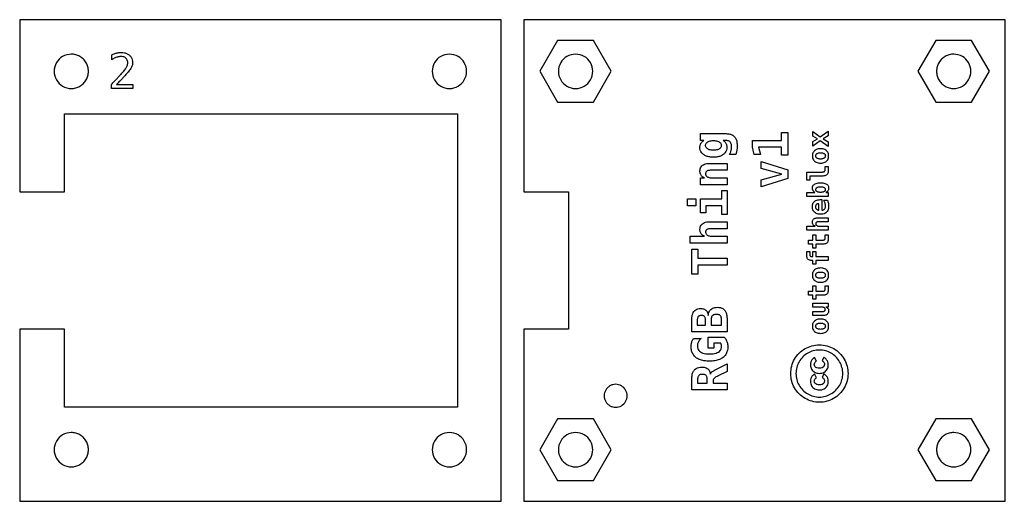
# Model space of a CAD drawing. Extents: x 2 to 176, y 2 to 88.
# Drawn here: x 90 to 176, y 46 to 88 of the extents above; entities that cross this region are included whole.
import ezdxf

# ---------------------------------------------------------------- set-up
doc = ezdxf.new("R2010")
doc.units = 0
for name, color, linetype in [('Material', 7, 'CONTINUOUS'), ('Screws', 7, 'CONTINUOUS'), ('Text', 7, 'CONTINUOUS')]:
    doc.layers.add(name, color=color, linetype=linetype)

msp = doc.modelspace()

# ---------------------------------------------------------------- linework, layer by layer
at = {"layer": 'Material', "color": 1}
for p, q in [((90.000226, 88.000237), (90.000226, 73.000016)), ((132.000075, 88.000237), (90.000226, 88.000237)), ((90.000226, 88.000237), (90.000226, 88.000237)), ((132.000075, 45.999838), (132.000075, 88.000237)), ((133.999882, 88.000237), (133.999882, 73.000016)), ((175.99973, 88.000237), (133.999882, 88.000237)), ((133.999882, 88.000237), (133.999882, 88.000237)), ((175.99973, 45.999838), (175.99973, 88.000237)), ((94.499797, 84.999972), (94.499797, 84.999972)), ((127.499951, 84.999972), (127.499951, 84.999972)), ((138.500005, 84.999972), (138.500005, 84.999972)), ((171.500159, 84.999972), (171.500159, 84.999972)), ((93.900075, 73.000016), (93.900075, 79.799807)), ((93.900075, 79.799807), (128.199995, 79.799807)), ((128.199995, 79.799807), (128.199995, 54.200267)), ((90.000226, 73.000016), (93.900075, 73.000016)), ((133.999882, 73.000016), (137.89973, 73.000016)), ((137.89973, 73.000016), (137.89973, 61.000059)), ((93.900075, 61.000059), (90.000226, 61.000059)), ((90.000226, 61.000059), (90.000226, 45.999838)), ((93.900075, 54.200267), (93.900075, 61.000059)), ((137.89973, 61.000059), (133.999882, 61.000059)), ((133.999882, 61.000059), (133.999882, 45.999838)), ((142.000221, 56.200077), (142.000221, 56.200077)), ((128.199995, 54.200267), (93.900075, 54.200267)), ((94.499797, 51.999817), (94.499797, 51.999817)), ((127.499951, 51.999817), (127.499951, 51.999817)), ((138.500005, 51.999817), (138.500005, 51.999817)), ((171.500159, 51.999817), (171.500159, 51.999817)), ((90.000226, 45.999838), (132.000075, 45.999838)), ((133.999882, 45.999838), (175.99973, 45.999838))]:
    msp.add_line(p, q, dxfattribs=at)
for points, knots in [([(94.499797, 84.999972), (94.631077, 84.990006), (94.89255, 84.970157), (95.2585, 84.812834), (95.572923, 84.573419), (95.814028, 84.258661), (95.965638, 83.892882), (96.017558, 83.500109), (95.965637, 83.107375), (95.814031, 82.741479), (95.57291, 82.427153), (95.258546, 82.186129), (94.892378, 82.03478), (94.369846, 81.965115), (93.713798, 82.141155), (93.141153, 82.714493), (92.928312, 83.501475), (93.140982, 84.280381), (93.714464, 84.877469), (94.235406, 84.95873), (94.499797, 84.999972)], [0, 0, 0, 0, 0.392706, 0.782162, 1.174868, 1.567574, 1.95703, 2.349736, 2.742443, 3.131898, 3.524605, 3.917311, 4.306767, 4.699473, 5.483668, 6.244608, 7.028803, 7.812997, 8.573938, 9.358133, 9.358133, 9.358133, 9.358133]), ([(127.499951, 84.999972), (127.764341, 84.95873), (128.285281, 84.87747), (128.858778, 84.280376), (129.071387, 83.501493), (128.858778, 82.714428), (128.285281, 82.141393), (127.499951, 81.928629), (126.714622, 82.141394), (126.141126, 82.714429), (125.928518, 83.501493), (126.141126, 84.280375), (126.714622, 84.877469), (127.235561, 84.95873), (127.499951, 84.999972)], [0, 0, 0, 0, 0.784195, 1.545135, 2.32933, 3.113525, 3.874465, 4.65866, 5.442853, 6.203793, 6.987987, 7.77218, 8.53312, 9.317314, 9.317314, 9.317314, 9.317314]), ([(138.500005, 84.999972), (138.764395, 84.95873), (139.285334, 84.877469), (139.85883, 84.280375), (140.071438, 83.501493), (139.85883, 82.714429), (139.285334, 82.141394), (138.500005, 81.928629), (137.714675, 82.141393), (137.141178, 82.714428), (136.92857, 83.501493), (137.141178, 84.280376), (137.714675, 84.87747), (138.235615, 84.95873), (138.500005, 84.999972)], [0, 0, 0, 0, 0.784194, 1.545133, 2.329327, 3.113521, 3.87446, 4.658654, 5.442849, 6.203789, 6.987984, 7.772179, 8.533119, 9.317314, 9.317314, 9.317314, 9.317314]), ([(171.500159, 84.999972), (171.76455, 84.95873), (172.285492, 84.877469), (172.858974, 84.280381), (173.071645, 83.501475), (172.858804, 82.714493), (172.286158, 82.141155), (171.63011, 81.965115), (171.107578, 82.03478), (170.74141, 82.186129), (170.427046, 82.427153), (170.185925, 82.741479), (170.034319, 83.107375), (169.982398, 83.500109), (170.034318, 83.892882), (170.185928, 84.258661), (170.427033, 84.573419), (170.741456, 84.812834), (171.107406, 84.970157), (171.368879, 84.990006), (171.500159, 84.999972)], [0, 0, 0, 0, 0.784195, 1.545135, 2.32933, 3.113525, 3.874465, 4.65866, 5.051366, 5.440822, 5.833528, 6.226234, 6.61569, 7.008396, 7.401102, 7.790558, 8.183264, 8.575971, 8.965426, 9.358133, 9.358133, 9.358133, 9.358133]), ([(142.000221, 56.200077), (142.176482, 56.172582), (142.523776, 56.118407), (142.906097, 55.720349), (143.047877, 55.201078), (142.905983, 54.676427), (142.524219, 54.294189), (142.086847, 54.176864), (141.738466, 54.223237), (141.49431, 54.324117), (141.284692, 54.484796), (141.123909, 54.694359), (141.022816, 54.938315), (140.988193, 55.200168), (141.022815, 55.462047), (141.123912, 55.705924), (141.284684, 55.915776), (141.494341, 56.075382), (141.738351, 56.180243), (141.91269, 56.193447), (142.000221, 56.200077)], [0, 0, 0, 0, 0.522796, 1.030089, 1.552886, 2.075682, 2.582975, 3.105771, 3.367606, 3.627273, 3.889108, 4.150943, 4.41061, 4.672445, 4.93428, 5.193947, 5.455782, 5.717617, 5.977284, 6.239119, 6.239119, 6.239119, 6.239119]), ([(94.499797, 51.999817), (94.631077, 51.989851), (94.89255, 51.970002), (95.2585, 51.812678), (95.572924, 51.573263), (95.814029, 51.258505), (95.965638, 50.892725), (96.017558, 50.499952), (95.965637, 50.107219), (95.814031, 49.741322), (95.57291, 49.426997), (95.258546, 49.185973), (94.892378, 49.034624), (94.369846, 48.964959), (93.713798, 49.140998), (93.141153, 49.714336), (92.928312, 50.501318), (93.140981, 51.280225), (93.714463, 51.877314), (94.235406, 51.958575), (94.499797, 51.999817)], [0, 0, 0, 0, 0.392707, 0.782163, 1.174869, 1.567576, 1.957032, 2.349738, 2.742444, 3.1319, 3.524606, 3.917312, 4.306768, 4.699474, 5.483668, 6.244609, 7.028803, 7.812998, 8.573939, 9.358135, 9.358135, 9.358135, 9.358135]), ([(127.499951, 51.999817), (127.764341, 51.958575), (128.285281, 51.877315), (128.858779, 51.28022), (129.071386, 50.501336), (128.858778, 49.714271), (128.285281, 49.141237), (127.499951, 48.928473), (126.714623, 49.141238), (126.141126, 49.714272), (125.928519, 50.501336), (126.141125, 51.280219), (126.714622, 51.877314), (127.235561, 51.958575), (127.499951, 51.999817)], [0, 0, 0, 0, 0.784195, 1.545136, 2.329332, 3.113526, 3.874466, 4.658661, 5.442854, 6.203794, 6.987987, 7.772181, 8.533122, 9.317316, 9.317316, 9.317316, 9.317316]), ([(138.500005, 51.999817), (138.764395, 51.958575), (139.285334, 51.877314), (139.858831, 51.280219), (140.071438, 50.501336), (139.85883, 49.714272), (139.285333, 49.141238), (138.500005, 48.928473), (137.714676, 49.141237), (137.141178, 49.714271), (136.92857, 50.501336), (137.141177, 51.28022), (137.714675, 51.877315), (138.235615, 51.958575), (138.500005, 51.999817)], [0, 0, 0, 0, 0.784194, 1.545135, 2.329329, 3.113522, 3.874462, 4.658655, 5.44285, 6.20379, 6.987984, 7.77218, 8.533121, 9.317316, 9.317316, 9.317316, 9.317316]), ([(171.500159, 51.999817), (171.764551, 51.958575), (172.285493, 51.877314), (172.858975, 51.280225), (173.071645, 50.501318), (172.858803, 49.714336), (172.286158, 49.140998), (171.63011, 48.964959), (171.107578, 49.034624), (170.74141, 49.185973), (170.427046, 49.426997), (170.185925, 49.741322), (170.034319, 50.107219), (169.982399, 50.499952), (170.034318, 50.892725), (170.185928, 51.258505), (170.427033, 51.573263), (170.741456, 51.812678), (171.107406, 51.970002), (171.368879, 51.989851), (171.500159, 51.999817)], [0, 0, 0, 0, 0.784195, 1.545136, 2.329332, 3.113526, 3.874466, 4.658661, 5.051367, 5.440822, 5.833529, 6.226235, 6.61569, 7.008396, 7.401103, 7.790559, 8.183266, 8.575972, 8.965428, 9.358135, 9.358135, 9.358135, 9.358135])]:
    msp.add_open_spline(points, degree=3, knots=knots, dxfattribs=at)
at = {"layer": 'Screws', "color": 5}
for p, q in [((136.93841, 86.195006), (135.38233, 83.500115)), ((136.93841, 86.199968), (136.93841, 86.195006)), ((136.93841, 86.199967), (136.93841, 86.199968)), ((136.941233, 86.199967), (136.93841, 86.199967)), ((140.05615, 86.199967), (136.941233, 86.199967)), ((140.058973, 86.199967), (140.05615, 86.198302)), ((140.05615, 86.198302), (140.05615, 86.199967)), ((141.61781, 83.500114), (140.058973, 86.199967)), ((169.938017, 86.194456), (168.382487, 83.500116)), ((169.938017, 86.199968), (169.938017, 86.194456)), ((169.941319, 86.199968), (169.938017, 86.199968)), ((169.938017, 86.199968), (169.938017, 86.199968)), ((173.056237, 86.199968), (169.941319, 86.199968)), ((173.059059, 86.199968), (173.056237, 86.198303)), ((173.056237, 86.198303), (173.056237, 86.199968)), ((174.617896, 83.500116), (173.059059, 86.199968)), ((135.38233, 83.500115), (136.93841, 80.804672)), ((140.058973, 80.799711), (141.61781, 83.500114)), ((168.382487, 83.500116), (169.938017, 80.805224)), ((173.059059, 80.799712), (174.617896, 83.500116)), ((136.93841, 80.804672), (136.93841, 80.799711)), ((136.93841, 80.799711), (136.941233, 80.799711)), ((136.941233, 80.799711), (140.05615, 80.799711)), ((140.05615, 80.799711), (140.05615, 80.801376)), ((140.05615, 80.801376), (140.058973, 80.799711)), ((169.938017, 80.805224), (169.938017, 80.799712)), ((169.938017, 80.799712), (169.941319, 80.799712)), ((169.941319, 80.799712), (173.056237, 80.799712)), ((173.056237, 80.799712), (173.056237, 80.801378)), ((173.056237, 80.801378), (173.059059, 80.799712)), ((136.938345, 53.195395), (135.382265, 50.499953)), ((136.940603, 53.199798), (136.938345, 53.199798)), ((136.938345, 53.199798), (136.938345, 53.195395)), ((136.941168, 53.200362), (136.940603, 53.199798)), ((136.941142, 53.200348), (136.941168, 53.200362)), ((136.942271, 53.199784), (136.941142, 53.200348)), ((140.056085, 53.199784), (136.942271, 53.199784)), ((140.058908, 53.200348), (140.056085, 53.198655)), ((140.056085, 53.198655), (140.056085, 53.199784)), ((141.617745, 50.499944), (140.058908, 53.200348)), ((169.937938, 53.194831), (168.382408, 50.499939)), ((169.94076, 53.199798), (169.937938, 53.199798)), ((169.937938, 53.199798), (169.937938, 53.194831)), ((169.941325, 53.200362), (169.94076, 53.199798)), ((169.941212, 53.200351), (169.941325, 53.200362)), ((169.942341, 53.199787), (169.941212, 53.200351)), ((173.056158, 53.199787), (169.942341, 53.199787)), ((173.05898, 53.200351), (173.056158, 53.198658)), ((173.056158, 53.198658), (173.056158, 53.199787)), ((174.617817, 50.499947), (173.05898, 53.200351)), ((135.382265, 50.499953), (136.938345, 47.805061)), ((140.058908, 47.800094), (141.617745, 50.499944)), ((168.382408, 50.499939), (169.937938, 47.8056)), ((173.05898, 47.800097), (174.617817, 50.499947)), ((136.938345, 47.805061), (136.938345, 47.800094)), ((136.938345, 47.800094), (136.941168, 47.800094)), ((136.941168, 47.800094), (140.056085, 47.800094)), ((140.056085, 47.800094), (140.056085, 47.801787)), ((140.056085, 47.801787), (140.058908, 47.800094)), ((169.937938, 47.8056), (169.937938, 47.800097)), ((169.937938, 47.800097), (169.94124, 47.800097)), ((169.94124, 47.800097), (173.056158, 47.800097)), ((173.056158, 47.800097), (173.056158, 47.80179)), ((173.056158, 47.80179), (173.05898, 47.800097))]:
    msp.add_line(p, q, dxfattribs=at)
at = {"layer": 'Text', "color": 7}
for p, q in [((98.024806, 84.515616), (98.024806, 84.937296)), ((98.000001, 82.000011), (98.000001, 82.351409)), ((99.874967, 82.000011), (98.000001, 82.000011)), ((98.456855, 82.351409), (99.874967, 82.351409)), ((98.456855, 82.351409), (98.456855, 82.351409)), ((99.874967, 82.351409), (99.874967, 82.000011)), ((159.847314, 77.790755), (160.551489, 78.285126)), ((160.551489, 78.285126), (160.551489, 77.872749)), ((149.411207, 77.463471), (149.411207, 78.069119)), ((149.411207, 78.069119), (151.552679, 78.069119)), ((149.706796, 77.463471), (149.411207, 77.463471)), ((150.531553, 77.463471), (150.531553, 77.463471)), ((151.620892, 77.463471), (151.370778, 77.463471)), ((151.552679, 78.069119), (151.552679, 78.069119)), ((153.931863, 76.878494), (153.931863, 77.467605)), ((153.931863, 77.467605), (156.480544, 77.467605)), ((156.480544, 77.467605), (156.480544, 78.149734)), ((156.480544, 78.149734), (157.01798, 78.149734)), ((157.01798, 78.149734), (157.01798, 76.192231)), ((159.201014, 78.245336), (159.847314, 77.790755)), ((159.201014, 77.832958), (159.201014, 78.245336)), ((159.201014, 78.245336), (159.201014, 78.245336)), ((159.603745, 77.607476), (159.201014, 77.832958)), ((159.201014, 77.3832), (159.603745, 77.607476)), ((159.847314, 77.430226), (159.201014, 76.970823)), ((160.551489, 76.931032), (159.847314, 77.430226)), ((160.551489, 77.872749), (160.096911, 77.607476)), ((160.096911, 77.607476), (160.551489, 77.34341)), ((154.084824, 76.239773), (153.931863, 76.878494)), ((156.480544, 76.87436), (154.477565, 76.87436)), ((154.477565, 76.87436), (154.634661, 76.239773)), ((156.480544, 76.192231), (156.480544, 76.87436)), ((159.201014, 76.970823), (159.201014, 77.3832)), ((160.551489, 77.34341), (160.551489, 76.931032)), ((152.489055, 76.248042), (151.933018, 76.248042)), ((154.634661, 76.239773), (154.084824, 76.239773)), ((157.01798, 76.192231), (156.480544, 76.192231)), ((156.480544, 76.192231), (156.480544, 76.192231)), ((159.455434, 76.121951), (159.455434, 76.121951)), ((150.223561, 75.470828), (151.726313, 75.470828)), ((150.223561, 75.470828), (150.223561, 75.470828)), ((151.726313, 74.869314), (150.316579, 74.869314)), ((151.726313, 75.470828), (151.726313, 74.869314)), ((154.702874, 75.640327), (157.01798, 74.904454)), ((154.702874, 75.026411), (154.702874, 75.640327)), ((154.702874, 75.640327), (154.702874, 75.640327)), ((156.509483, 74.530317), (154.702874, 75.026411)), ((157.01798, 74.904454), (157.01798, 74.158246)), ((159.877458, 75.497355), (159.877458, 75.497355)), ((160.280189, 74.930637), (160.280189, 75.21279)), ((160.280189, 75.21279), (160.551489, 75.21279)), ((160.551489, 75.21279), (160.551489, 74.831763)), ((149.411207, 73.612544), (149.411207, 74.214057)), ((149.411207, 74.214057), (149.758473, 74.214057)), ((150.401328, 74.214057), (151.726313, 74.214057)), ((151.726313, 74.214057), (151.726313, 73.612544)), ((154.702874, 74.03629), (156.509483, 74.530317)), ((157.01798, 74.158246), (154.702874, 73.422374)), ((154.702874, 73.422374), (154.702874, 74.03629)), ((158.67529, 74.002184), (158.67529, 74.713596)), ((158.67529, 74.713596), (159.988388, 74.713596)), ((158.946593, 74.002184), (158.67529, 74.002184)), ((159.988388, 74.360302), (158.946593, 74.360302)), ((158.946593, 74.360302), (158.946593, 74.002184)), ((159.988388, 74.360302), (159.988388, 74.360302)), ((151.726313, 73.612544), (149.411207, 73.612544)), ((151.261225, 72.366108), (151.261225, 73.118517)), ((151.261225, 73.118517), (151.726313, 73.118517)), ((151.726313, 73.118517), (151.726313, 71.005984)), ((159.879868, 73.433054), (159.879868, 73.433054)), ((148.284661, 71.76046), (148.284661, 72.366108)), ((148.284661, 72.366108), (148.991594, 72.366108)), ((148.991594, 72.366108), (148.991594, 71.76046)), ((149.411207, 71.167215), (149.411207, 72.366108)), ((149.411207, 72.366108), (151.261225, 72.366108)), ((158.67529, 72.589006), (158.67529, 72.941094)), ((158.67529, 72.941094), (159.392733, 72.941094)), ((160.551489, 72.589006), (158.67529, 72.589006)), ((159.392733, 72.941094), (159.392733, 72.941094)), ((159.847308, 72.308058), (159.990796, 72.308058)), ((159.990796, 72.308058), (159.990796, 71.392868)), ((160.160812, 72.251386), (160.485167, 72.251386)), ((160.351329, 72.941094), (160.551489, 72.941094)), ((160.485167, 72.251386), (160.485173, 72.251386)), ((160.551489, 72.941094), (160.551489, 72.589006)), ((148.991594, 71.76046), (148.284661, 71.76046)), ((148.284661, 71.76046), (148.284661, 71.76046)), ((151.261225, 71.76046), (149.876295, 71.76046)), ((149.876295, 71.76046), (149.876295, 71.167215)), ((151.261225, 71.005984), (151.261225, 71.76046)), ((159.725605, 71.952352), (159.725529, 71.952352)), ((159.726734, 71.396486), (159.725605, 71.952352)), ((149.876295, 71.167215), (149.411207, 71.167215)), ((149.411207, 71.167215), (149.411207, 71.167215)), ((151.726313, 71.005984), (151.261225, 71.005984)), ((159.674884, 70.728482), (160.551489, 70.728482)), ((159.674884, 70.728482), (159.674884, 70.728482)), ((160.551489, 70.728482), (160.551489, 70.377599)), ((150.223561, 70.377599), (151.726313, 70.377599)), ((150.223561, 70.377599), (150.223561, 70.377599)), ((151.726313, 69.776085), (150.316579, 69.776085)), ((151.726313, 70.377599), (151.726313, 69.776085)), ((158.67529, 69.644482), (158.67529, 69.995365)), ((158.67529, 69.995365), (159.403584, 69.995365)), ((160.551489, 70.377599), (159.729145, 70.377599)), ((159.778584, 69.995365), (160.551489, 69.995365)), ((160.551489, 69.995365), (160.551489, 69.644482)), ((148.50997, 68.519314), (148.50997, 69.120828)), ((148.50997, 69.120828), (149.758473, 69.120828)), ((150.401328, 69.120828), (151.726313, 69.120828)), ((151.726313, 69.120828), (151.726313, 68.519314)), ((160.551489, 69.644482), (158.67529, 69.644482)), ((159.201014, 68.783553), (159.201014, 69.245368)), ((159.201014, 69.245368), (159.472314, 69.245368)), ((159.472314, 69.245368), (159.472314, 68.783553)), ((160.280189, 68.974067), (160.280189, 69.245368)), ((160.280189, 69.245368), (160.551489, 69.245368)), ((160.551489, 69.245368), (160.551489, 68.948745)), ((151.726313, 68.519314), (148.50997, 68.519314)), ((148.640196, 65.803201), (148.640196, 67.979812)), ((148.640196, 67.979812), (149.173494, 67.979812)), ((149.173494, 67.979812), (149.173494, 67.196398)), ((158.817572, 68.783553), (159.201014, 68.783553)), ((158.817572, 68.430259), (158.817572, 68.783553)), ((158.817572, 68.783553), (158.817572, 68.783553)), ((159.201014, 68.430259), (158.817572, 68.430259)), ((159.201014, 68.085405), (159.201014, 68.430259)), ((159.472314, 68.085405), (159.201014, 68.085405)), ((159.472314, 68.783553), (160.111378, 68.783553)), ((160.094498, 68.430259), (159.472314, 68.430259)), ((159.472314, 68.430259), (159.472314, 68.085405)), ((149.173494, 67.196398), (151.726313, 67.196398)), ((151.726313, 67.196398), (151.726313, 66.586616)), ((151.726313, 67.196398), (151.726313, 67.196398)), ((158.67529, 67.481307), (158.67529, 67.771901)), ((158.67529, 67.771901), (158.946593, 67.771901)), ((158.946593, 67.771901), (158.946593, 67.495777)), ((159.082847, 67.357111), (159.201014, 67.357111)), ((159.082847, 67.357111), (159.082847, 67.357111)), ((159.201014, 67.357111), (159.201014, 67.771901)), ((159.201014, 67.771901), (159.472314, 67.771901)), ((159.472314, 67.771901), (159.472314, 67.357111)), ((159.472314, 67.357111), (160.551489, 67.357111)), ((160.551489, 67.357111), (160.551489, 67.003817)), ((151.726313, 66.586616), (149.173494, 66.586616)), ((149.173494, 66.586616), (149.173494, 65.803201)), ((159.201014, 67.003817), (159.10696, 67.003817)), ((159.201014, 66.675844), (159.201014, 67.003817)), ((159.472314, 66.675844), (159.201014, 66.675844)), ((160.551489, 67.003817), (159.472314, 67.003817)), ((159.472314, 67.003817), (159.472314, 66.675844)), ((149.173494, 65.803201), (148.640196, 65.803201)), ((159.455434, 65.723275), (159.455434, 65.723275)), ((159.201014, 64.326978), (159.201014, 64.788793)), ((159.201014, 64.788793), (159.472314, 64.788793)), ((159.472314, 64.788793), (159.472314, 64.326978)), ((159.877458, 65.098679), (159.877458, 65.098679)), ((160.280189, 64.517491), (160.280189, 64.788793)), ((160.280189, 64.788793), (160.551489, 64.788793)), ((160.551489, 64.788793), (160.551489, 64.49217)), ((158.817572, 64.326978), (159.201014, 64.326978)), ((158.817572, 63.973683), (158.817572, 64.326978)), ((158.817572, 64.326978), (158.817572, 64.326978)), ((159.201014, 63.973683), (158.817572, 63.973683)), ((159.201014, 63.628829), (159.201014, 63.973683)), ((159.472314, 64.326978), (160.111378, 64.326978)), ((160.094498, 63.973683), (159.472314, 63.973683)), ((159.472314, 63.973683), (159.472314, 63.628829)), ((159.472314, 63.628829), (159.201014, 63.628829)), ((159.201014, 62.935503), (159.201014, 63.288798)), ((159.201014, 63.288798), (160.551489, 63.288798)), ((159.976332, 62.935503), (159.201014, 62.935503)), ((160.551489, 62.935503), (160.351329, 62.935503)), ((160.551489, 63.288798), (160.551489, 62.935503)), ((159.201014, 62.202387), (159.201014, 62.555682)), ((159.201014, 62.555682), (160.025769, 62.555682)), ((160.080029, 62.202387), (159.201014, 62.202387)), ((160.080029, 62.202387), (160.080029, 62.202387)), ((148.636061, 60.782318), (148.636061, 61.776573)), ((149.121819, 61.776573), (149.121819, 61.371429)), ((149.121819, 61.371429), (149.839087, 61.371429)), ((149.121819, 61.371429), (149.121819, 61.371429)), ((149.839087, 61.371429), (149.839087, 61.776573)), ((150.324845, 61.776573), (150.324845, 61.371429)), ((150.324845, 61.371429), (151.238486, 61.371429)), ((150.324845, 61.371429), (150.324845, 61.371429)), ((151.238486, 61.371429), (151.238486, 61.776573)), ((151.726313, 61.776573), (151.726313, 60.782318)), ((159.455434, 61.266699), (159.455434, 61.266699)), ((151.726313, 60.782318), (148.636061, 60.782318)), ((148.636061, 60.782318), (148.636061, 60.782318)), ((148.789023, 60.203543), (149.464951, 60.203543)), ((150.066465, 59.36225), (150.066465, 60.313096)), ((150.066465, 60.313096), (151.480331, 60.313096)), ((159.877458, 60.642105), (159.877458, 60.642105)), ((150.579094, 59.36225), (150.066465, 59.36225)), ((151.168207, 59.779797), (150.579094, 59.779797)), ((150.579094, 59.779797), (150.579094, 59.36225)), ((151.168204, 59.779797), (151.168207, 59.779797)), ((159.538819, 58.219283), (159.364313, 58.552026)), ((159.364313, 58.552026), (159.364313, 58.552026)), ((160.164658, 58.560321), (160.006797, 58.249775)), ((150.616302, 57.421283), (151.726313, 57.979389)), ((151.726313, 57.979389), (151.726313, 57.309661)), ((150.269036, 57.098822), (150.269036, 57.098822)), ((151.726313, 57.309661), (150.94703, 56.937594)), ((157.279789, 57.133284), (157.279789, 57.133284)), ((157.731832, 57.140085), (157.731832, 57.140085)), ((159.53882, 56.775104), (159.364313, 57.107847)), ((159.364313, 57.107847), (159.364313, 57.107847)), ((160.164659, 57.116142), (160.006798, 56.805596)), ((148.640196, 55.705626), (148.640196, 56.586193)), ((149.152824, 56.602729), (149.152824, 56.315409)), ((149.152824, 56.315409), (149.994118, 56.315409)), ((149.152824, 56.315409), (149.152824, 56.315409)), ((149.994118, 56.315409), (149.994118, 56.602729)), ((150.506749, 56.509711), (150.506749, 56.315409)), ((150.506749, 56.315409), (151.726313, 56.315409)), ((151.726313, 56.315409), (151.726313, 55.705626)), ((151.726313, 55.705626), (148.640196, 55.705626))]:
    msp.add_line(p, q, dxfattribs=at)
for points, knots in [([(98.024806, 84.937296), (98.071551, 84.9586), (98.163273, 85.000404), (98.302916, 85.051201), (98.440963, 85.091845), (98.57813, 85.120586), (98.714328, 85.138054), (98.899183, 85.145852), (99.124406, 85.126945), (99.375597, 85.04666), (99.581626, 84.909968), (99.740843, 84.731614), (99.836246, 84.511027), (99.860069, 84.307187), (99.847337, 84.135785), (99.815527, 84.002048), (99.762053, 83.867465), (99.686573, 83.728292), (99.58602, 83.582203), (99.478469, 83.450184), (99.367618, 83.325184), (99.255264, 83.201177), (99.114831, 83.049719), (98.938401, 82.859685), (98.714895, 82.622887), (98.548487, 82.447813), (98.456855, 82.351409)], [0, 0, 0, 0, 0.154061, 0.302299, 0.44535, 0.585449, 0.722285, 0.856777, 1.140114, 1.395713, 1.639189, 1.873448, 2.102989, 2.348608, 2.481303, 2.61718, 2.75921, 2.91458, 3.091167, 3.290461, 3.425048, 3.592372, 3.792456, 4.044679, 4.370293, 4.769306, 4.769306, 4.769306, 4.769306]), ([(98.000001, 82.351409), (98.08237, 82.438319), (98.240187, 82.604835), (98.465531, 82.844602), (98.666225, 83.05994), (98.83637, 83.244078), (98.969309, 83.390878), (99.089082, 83.524697), (99.19208, 83.658098), (99.286643, 83.793221), (99.354402, 83.911543), (99.396359, 84.021844), (99.421075, 84.129721), (99.430024, 84.256012), (99.417, 84.394432), (99.365757, 84.535592), (99.27798, 84.648712), (99.161245, 84.732827), (99.017033, 84.781707), (98.870114, 84.794043), (98.728199, 84.785124), (98.595881, 84.761935), (98.459375, 84.723436), (98.318301, 84.669353), (98.171753, 84.600314), (98.074949, 84.544517), (98.024806, 84.515616)], [0, 0, 0, 0, 0.359224, 0.688262, 0.987119, 1.242313, 1.440367, 1.581307, 1.780937, 1.945491, 2.075948, 2.188772, 2.298259, 2.406733, 2.567486, 2.711839, 2.851037, 2.990574, 3.137463, 3.302041, 3.429745, 3.563307, 3.704245, 3.854576, 4.016094, 4.18966, 4.18966, 4.18966, 4.18966]), ([(151.370778, 77.463471), (151.405316, 77.442862), (151.472445, 77.402808), (151.555922, 77.322216), (151.62069, 77.228851), (151.665827, 77.121352), (151.692189, 77.000238), (151.702626, 76.831985), (151.677488, 76.624767), (151.568522, 76.40262), (151.388662, 76.226124), (151.152159, 76.09614), (150.863963, 76.020083), (150.54211, 75.998772), (150.217005, 76.020204), (149.91866, 76.095899), (149.673572, 76.225465), (149.486458, 76.400723), (149.372476, 76.621678), (149.345323, 76.826577), (149.357528, 76.99212), (149.388748, 77.112099), (149.44092, 77.221305), (149.512114, 77.317988), (149.600822, 77.401518), (149.671041, 77.442569), (149.706796, 77.463471)], [0, 0, 0, 0, 0.120336, 0.233882, 0.344989, 0.459106, 0.581298, 0.715038, 0.963874, 1.198065, 1.44281, 1.708007, 1.999045, 2.329645, 2.671926, 2.972936, 3.245979, 3.495302, 3.73012, 3.976877, 4.104764, 4.226598, 4.346483, 4.465597, 4.585044, 4.708966, 4.708966, 4.708966, 4.708966]), ([(150.531553, 77.463471), (150.467027, 77.461314), (150.345785, 77.457259), (150.176902, 77.418325), (150.037374, 77.353507), (149.92885, 77.267752), (149.860497, 77.158024), (149.840799, 77.035986), (149.860369, 76.914253), (149.928027, 76.805462), (150.035265, 76.719234), (150.175501, 76.656036), (150.344837, 76.618728), (150.531936, 76.608175), (150.719255, 76.618721), (150.889293, 76.655964), (151.029863, 76.719175), (151.13714, 76.805466), (151.204816, 76.914252), (151.224327, 77.035974), (151.204866, 77.157873), (151.137355, 77.267514), (151.029481, 77.354239), (150.888809, 77.418173), (150.718711, 77.457293), (150.596547, 77.461326), (150.531553, 77.463471)], [0, 0, 0, 0, 0.19337, 0.363335, 0.515895, 0.651754, 0.772638, 0.894336, 1.014863, 1.134801, 1.269631, 1.42191, 1.592388, 1.786888, 1.982533, 2.153682, 2.306169, 2.440999, 2.560937, 2.681464, 2.803122, 2.923652, 3.058629, 3.212435, 3.383741, 3.578484, 3.578484, 3.578484, 3.578484]), ([(151.552679, 78.069119), (151.665362, 78.064854), (151.871637, 78.057046), (152.150597, 77.975086), (152.366441, 77.827919), (152.510918, 77.608557), (152.589237, 77.32603), (152.605573, 77.074478), (152.600603, 76.876352), (152.59106, 76.750752), (152.574473, 76.62587), (152.55338, 76.500515), (152.525205, 76.374207), (152.501197, 76.290418), (152.489055, 76.248042)], [0, 0, 0, 0, 0.337408, 0.617651, 0.860562, 1.104803, 1.388588, 1.730993, 1.857354, 1.983126, 2.108643, 2.235171, 2.364387, 2.496611, 2.496611, 2.496611, 2.496611]), ([(151.933018, 76.248042), (151.952994, 76.286073), (151.992435, 76.361164), (152.039116, 76.47825), (152.075267, 76.596641), (152.100587, 76.716948), (152.11566, 76.839351), (152.12155, 76.973908), (152.112359, 77.1121), (152.072992, 77.243506), (152.002382, 77.346353), (151.900247, 77.417394), (151.76934, 77.457514), (151.6731, 77.461376), (151.620892, 77.463471)], [0, 0, 0, 0, 0.128802, 0.254319, 0.377468, 0.499766, 0.622661, 0.747016, 0.903552, 1.036034, 1.153726, 1.270481, 1.402307, 1.558614, 1.558614, 1.558614, 1.558614]), ([(159.877458, 75.497355), (159.809442, 75.500442), (159.680827, 75.50628), (159.502229, 75.563674), (159.356208, 75.658879), (159.24625, 75.787698), (159.180485, 75.946998), (159.162199, 76.122137), (159.180455, 76.297228), (159.246063, 76.456759), (159.3566, 76.584899), (159.502043, 76.681267), (159.680789, 76.737458), (159.877496, 76.753194), (160.074366, 76.737454), (160.253363, 76.681141), (160.399461, 76.585331), (160.509377, 76.456581), (160.574557, 76.29717), (160.592665, 76.122138), (160.574527, 75.947056), (160.509191, 75.787874), (160.399852, 75.658448), (160.253179, 75.563801), (160.074326, 75.506279), (159.945525, 75.500441), (159.877458, 75.497355)], [0, 0, 0, 0, 0.203572, 0.384949, 0.555247, 0.720391, 0.885213, 1.064137, 1.243594, 1.408416, 1.57315, 1.743819, 1.925321, 2.128905, 2.332621, 2.514505, 2.685732, 2.850033, 3.0147, 3.194141, 3.373049, 3.537716, 3.702427, 3.873286, 4.055045, 4.258749, 4.258749, 4.258749, 4.258749]), ([(159.455434, 76.121951), (159.457607, 76.095299), (159.461863, 76.04308), (159.50331, 75.972409), (159.56842, 75.917865), (159.654357, 75.877867), (159.759891, 75.854868), (159.877499, 75.848388), (159.995256, 75.854858), (160.101112, 75.878002), (160.187429, 75.917468), (160.252469, 75.972558), (160.292209, 76.043163), (160.303195, 76.122175), (160.292234, 76.201295), (160.252576, 76.272368), (160.187465, 76.327647), (160.101109, 76.367099), (159.995256, 76.390253), (159.877499, 76.396719), (159.75989, 76.390242), (159.65436, 76.367235), (159.568384, 76.32725), (159.503204, 76.272518), (159.461825, 76.201378), (159.457597, 76.148823), (159.455434, 76.121951)], [0, 0, 0, 0, 0.07936, 0.155486, 0.238101, 0.330983, 0.437057, 0.560176, 0.683428, 0.789892, 0.883378, 0.96549, 1.04142, 1.12076, 1.200761, 1.277042, 1.359243, 1.452729, 1.559193, 1.682444, 1.805564, 1.911638, 2.00452, 2.087222, 2.163699, 2.243721, 2.243721, 2.243721, 2.243721]), ([(149.758473, 74.214057), (149.71806, 74.229902), (149.639274, 74.260792), (149.537639, 74.336547), (149.45658, 74.431157), (149.397392, 74.543362), (149.362215, 74.670928), (149.35045, 74.828305), (149.368419, 75.003592), (149.443092, 75.178975), (149.572551, 75.314569), (149.749792, 75.408235), (149.972227, 75.462562), (150.135183, 75.467921), (150.223561, 75.470828)], [0, 0, 0, 0, 0.129751, 0.252953, 0.375767, 0.500804, 0.630372, 0.769817, 0.972478, 1.153253, 1.331008, 1.523548, 1.746983, 2.011762, 2.011762, 2.011762, 2.011762]), ([(150.316579, 74.869314), (150.265794, 74.868101), (150.174219, 74.865913), (150.051819, 74.843629), (149.958036, 74.803734), (149.89084, 74.742942), (149.853662, 74.659769), (149.843257, 74.564053), (149.856954, 74.46323), (149.909958, 74.371706), (149.995275, 74.299929), (150.108734, 74.249353), (150.247175, 74.218789), (150.347485, 74.21571), (150.401328, 74.214057)], [0, 0, 0, 0, 0.152257, 0.274548, 0.371052, 0.45441, 0.539784, 0.637923, 0.740513, 0.839565, 0.947659, 1.069621, 1.208854, 1.370186, 1.370186, 1.370186, 1.370186]), ([(159.988388, 74.713596), (160.020414, 74.714407), (160.078122, 74.715867), (160.154962, 74.731294), (160.214521, 74.758507), (160.254779, 74.803285), (160.277034, 74.862715), (160.279078, 74.906721), (160.280189, 74.930637)], [0, 0, 0, 0, 0.095951, 0.172897, 0.233951, 0.288772, 0.348855, 0.420377, 0.420377, 0.420377, 0.420377]), ([(160.551489, 74.831763), (160.549293, 74.780666), (160.545256, 74.686737), (160.502075, 74.559692), (160.424504, 74.462058), (160.308813, 74.400175), (160.160276, 74.36544), (160.049485, 74.362128), (159.988388, 74.360302)], [0, 0, 0, 0, 0.152883, 0.281036, 0.395701, 0.517958, 0.666814, 0.84983, 0.84983, 0.84983, 0.84983]), ([(159.392733, 72.941094), (159.36943, 72.955649), (159.324853, 72.983491), (159.268154, 73.034355), (159.22363, 73.090097), (159.191555, 73.15117), (159.172262, 73.217633), (159.164904, 73.313397), (159.180056, 73.433196), (159.243847, 73.564081), (159.352109, 73.665269), (159.496677, 73.737451), (159.676294, 73.778871), (159.876647, 73.790349), (160.076685, 73.77896), (160.255224, 73.738126), (160.400144, 73.667604), (160.509209, 73.568747), (160.57463, 73.441321), (160.589982, 73.321255), (160.582567, 73.222633), (160.562746, 73.150392), (160.529342, 73.085309), (160.482423, 73.028082), (160.422649, 72.978449), (160.375711, 72.953865), (160.351329, 72.941094)], [0, 0, 0, 0, 0.082306, 0.157441, 0.227264, 0.29528, 0.363077, 0.433295, 0.582335, 0.719662, 0.861218, 1.018692, 1.199229, 1.410336, 1.619019, 1.798583, 1.956163, 2.09758, 2.232403, 2.376704, 2.454687, 2.528116, 2.59984, 2.67251, 2.748725, 2.831115, 2.831115, 2.831115, 2.831115]), ([(159.879868, 73.433054), (159.839477, 73.43189), (159.764263, 73.429723), (159.660335, 73.408471), (159.575451, 73.373148), (159.510571, 73.324288), (159.470189, 73.260338), (159.458857, 73.188232), (159.470234, 73.116032), (159.51059, 73.051749), (159.575354, 73.00223), (159.660232, 72.966045), (159.764227, 72.944967), (159.879868, 72.939015), (159.99551, 72.944967), (160.099506, 72.966045), (160.184385, 73.002229), (160.249147, 73.05175), (160.289503, 73.116033), (160.300879, 73.188232), (160.289548, 73.260338), (160.249167, 73.324287), (160.184288, 73.373149), (160.099402, 73.408471), (159.995474, 73.429723), (159.92026, 73.43189), (159.879868, 73.433054)], [0, 0, 0, 0, 0.121063, 0.225433, 0.316278, 0.394952, 0.465335, 0.537272, 0.609341, 0.680067, 0.759159, 0.850272, 0.954727, 1.075798, 1.196869, 1.301325, 1.39244, 1.471531, 1.542256, 1.614325, 1.686262, 1.756645, 1.835317, 1.926163, 2.030535, 2.151598, 2.151598, 2.151598, 2.151598]), ([(160.485173, 72.251386), (160.495868, 72.224011), (160.517163, 72.169505), (160.542259, 72.085612), (160.562201, 72.000452), (160.57631, 71.913074), (160.584626, 71.822828), (160.588708, 71.691922), (160.575987, 71.529418), (160.516131, 71.349293), (160.412249, 71.204988), (160.266301, 71.10279), (160.084751, 71.043969), (159.883929, 71.02802), (159.683542, 71.043918), (159.503162, 71.101046), (159.355953, 71.198612), (159.245582, 71.330847), (159.18022, 71.495207), (159.162525, 71.676382), (159.17922, 71.856334), (159.239001, 72.018902), (159.342259, 72.148502), (159.481495, 72.243245), (159.654882, 72.299446), (159.78046, 72.305066), (159.847308, 72.308058)], [0, 0, 0, 0, 0.088141, 0.175492, 0.262425, 0.350374, 0.4408, 0.53409, 0.743256, 0.926298, 1.096567, 1.267357, 1.451657, 1.662398, 1.868142, 2.051422, 2.223725, 2.390925, 2.560204, 2.746047, 2.932261, 3.098418, 3.258066, 3.421172, 3.596953, 3.797031, 3.797031, 3.797031, 3.797031]), ([(159.990796, 71.392868), (160.023474, 71.394738), (160.08462, 71.398235), (160.168016, 71.430366), (160.232902, 71.484897), (160.27723, 71.561213), (160.302287, 71.656594), (160.308465, 71.753523), (160.304144, 71.845139), (160.29239, 71.925498), (160.272743, 72.005606), (160.244303, 72.086367), (160.207249, 72.169092), (160.17663, 72.223354), (160.160812, 72.251386)], [0, 0, 0, 0, 0.097751, 0.182911, 0.263054, 0.347264, 0.443328, 0.556471, 0.637352, 0.71818, 0.799708, 0.884408, 0.97472, 1.07124, 1.07124, 1.07124, 1.07124]), ([(159.725529, 71.952352), (159.696798, 71.950644), (159.643253, 71.94746), (159.570039, 71.923294), (159.512314, 71.882767), (159.470072, 71.826962), (159.446425, 71.755816), (159.439815, 71.678554), (159.446744, 71.602098), (159.472091, 71.534515), (159.515205, 71.479351), (159.573093, 71.436807), (159.645274, 71.407856), (159.698506, 71.400426), (159.726734, 71.396486)], [0, 0, 0, 0, 0.086094, 0.160451, 0.228, 0.294667, 0.366746, 0.449799, 0.52595, 0.595293, 0.663199, 0.733001, 0.808535, 0.893807, 0.893807, 0.893807, 0.893807]), ([(159.403584, 69.995365), (159.38001, 70.004608), (159.334051, 70.022628), (159.274764, 70.066817), (159.227482, 70.122007), (159.192954, 70.18746), (159.172433, 70.261874), (159.16557, 70.353677), (159.176052, 70.455928), (159.219612, 70.558234), (159.29513, 70.63733), (159.39852, 70.691969), (159.528273, 70.72366), (159.623331, 70.726786), (159.674884, 70.728482)], [0, 0, 0, 0, 0.075688, 0.147556, 0.219196, 0.292135, 0.367717, 0.44906, 0.567279, 0.672731, 0.776421, 0.888736, 1.019073, 1.173526, 1.173526, 1.173526, 1.173526]), ([(149.758473, 69.120828), (149.71806, 69.136673), (149.639274, 69.167563), (149.537639, 69.243317), (149.45658, 69.337927), (149.397392, 69.450133), (149.362215, 69.577699), (149.35045, 69.735076), (149.368419, 69.910363), (149.443092, 70.085746), (149.572551, 70.22134), (149.749792, 70.315006), (149.972227, 70.369332), (150.135183, 70.374692), (150.223561, 70.377599)], [0, 0, 0, 0, 0.129751, 0.252953, 0.375767, 0.500804, 0.630372, 0.769817, 0.972478, 1.153253, 1.331008, 1.523548, 1.746983, 2.011762, 2.011762, 2.011762, 2.011762]), ([(150.316579, 69.776085), (150.266168, 69.774881), (150.175184, 69.772708), (150.053571, 69.750258), (149.960127, 69.710792), (149.893998, 69.649433), (149.857651, 69.56641), (149.847459, 69.47051), (149.860955, 69.369409), (149.91382, 69.27752), (149.999505, 69.207216), (150.111327, 69.155965), (150.248572, 69.125595), (150.347955, 69.122494), (150.401328, 69.120828)], [0, 0, 0, 0, 0.151109, 0.272724, 0.369019, 0.451543, 0.536625, 0.634736, 0.738233, 0.837285, 0.944778, 1.065492, 1.203382, 1.363339, 1.363339, 1.363339, 1.363339]), ([(159.729145, 70.377599), (159.699738, 70.376896), (159.646665, 70.375629), (159.575724, 70.362533), (159.521216, 70.339511), (159.482641, 70.303718), (159.461438, 70.255288), (159.455492, 70.199347), (159.463365, 70.140371), (159.494204, 70.086769), (159.544187, 70.045759), (159.609417, 70.015862), (159.689477, 69.998146), (159.74745, 69.996337), (159.778584, 69.995365)], [0, 0, 0, 0, 0.088146, 0.159088, 0.21526, 0.263399, 0.31303, 0.370261, 0.430635, 0.488415, 0.55112, 0.621537, 0.701972, 0.795281, 0.795281, 0.795281, 0.795281]), ([(160.551489, 68.948745), (160.549939, 68.888297), (160.547185, 68.780846), (160.517919, 68.640028), (160.463002, 68.532786), (160.366807, 68.468856), (160.241475, 68.435136), (160.147048, 68.432002), (160.094498, 68.430259)], [0, 0, 0, 0, 0.181051, 0.321829, 0.429495, 0.532068, 0.657456, 0.814795, 0.814795, 0.814795, 0.814795]), ([(160.111378, 68.783553), (160.129721, 68.78428), (160.163359, 68.785612), (160.208709, 68.799919), (160.244405, 68.825333), (160.266021, 68.865241), (160.278399, 68.915684), (160.279554, 68.953342), (160.280189, 68.974067)], [0, 0, 0, 0, 0.054875, 0.100632, 0.140825, 0.182873, 0.233567, 0.295612, 0.295612, 0.295612, 0.295612]), ([(159.10696, 67.003817), (159.058135, 67.005476), (158.97007, 67.008468), (158.852697, 67.040515), (158.762422, 67.100634), (158.708406, 67.199098), (158.679549, 67.328445), (158.676818, 67.426452), (158.67529, 67.481307)], [0, 0, 0, 0, 0.146198, 0.263693, 0.360939, 0.462267, 0.591528, 0.755847, 0.755847, 0.755847, 0.755847]), ([(158.946593, 67.495777), (158.94706, 67.4799), (158.947894, 67.45152), (158.956845, 67.414104), (158.973616, 67.385454), (159.002322, 67.369136), (159.03912, 67.359662), (159.067181, 67.358025), (159.082847, 67.357111)], [0, 0, 0, 0, 0.047536, 0.084974, 0.11463, 0.143957, 0.181113, 0.228079, 0.228079, 0.228079, 0.228079]), ([(159.877458, 65.098679), (159.809442, 65.101766), (159.680827, 65.107604), (159.502229, 65.164997), (159.356208, 65.260203), (159.24625, 65.389021), (159.180485, 65.548321), (159.162199, 65.723461), (159.180455, 65.898552), (159.246063, 66.058083), (159.3566, 66.186223), (159.502043, 66.282591), (159.680789, 66.338781), (159.877496, 66.354518), (160.074366, 66.338778), (160.253363, 66.282465), (160.399461, 66.186655), (160.509377, 66.057905), (160.574557, 65.898494), (160.592665, 65.723461), (160.574527, 65.54838), (160.509191, 65.389198), (160.399852, 65.259772), (160.253179, 65.165125), (160.074326, 65.107603), (159.945525, 65.101764), (159.877458, 65.098679)], [0, 0, 0, 0, 0.203572, 0.384949, 0.555247, 0.720391, 0.885213, 1.064137, 1.243594, 1.408416, 1.57315, 1.743819, 1.925321, 2.128905, 2.332621, 2.514505, 2.685732, 2.850033, 3.0147, 3.194141, 3.373049, 3.537716, 3.702427, 3.873286, 4.055045, 4.258749, 4.258749, 4.258749, 4.258749]), ([(159.455434, 65.723275), (159.457607, 65.696623), (159.461863, 65.644404), (159.50331, 65.573733), (159.56842, 65.519189), (159.654357, 65.47919), (159.759891, 65.456192), (159.877499, 65.449712), (159.995256, 65.456181), (160.101112, 65.479326), (160.187429, 65.518792), (160.252469, 65.573882), (160.292209, 65.644487), (160.303195, 65.723499), (160.292234, 65.802618), (160.252576, 65.873692), (160.187465, 65.928971), (160.101109, 65.968423), (159.995256, 65.991576), (159.877499, 65.998042), (159.75989, 65.991566), (159.65436, 65.968559), (159.568384, 65.928574), (159.503204, 65.873841), (159.461825, 65.802702), (159.457597, 65.750147), (159.455434, 65.723275)], [0, 0, 0, 0, 0.07936, 0.155486, 0.238101, 0.330983, 0.437057, 0.560176, 0.683428, 0.789892, 0.883378, 0.96549, 1.041421, 1.12076, 1.200761, 1.277043, 1.359243, 1.452729, 1.559193, 1.682445, 1.805564, 1.911638, 2.00452, 2.087223, 2.1637, 2.243721, 2.243721, 2.243721, 2.243721]), ([(160.111378, 64.326978), (160.129721, 64.327704), (160.163359, 64.329036), (160.208709, 64.343343), (160.244405, 64.368757), (160.266021, 64.408665), (160.278399, 64.459108), (160.279554, 64.496766), (160.280189, 64.517491)], [0, 0, 0, 0, 0.054875, 0.100632, 0.140825, 0.182873, 0.233567, 0.295612, 0.295612, 0.295612, 0.295612]), ([(160.551489, 64.49217), (160.549939, 64.431722), (160.547185, 64.324271), (160.517919, 64.183453), (160.463002, 64.076211), (160.366807, 64.012281), (160.241475, 63.97856), (160.147048, 63.975427), (160.094498, 63.973683)], [0, 0, 0, 0, 0.181051, 0.32183, 0.429495, 0.532068, 0.657456, 0.814795, 0.814795, 0.814795, 0.814795]), ([(148.636061, 61.776573), (148.639472, 61.881842), (148.645758, 62.075848), (148.709336, 62.340647), (148.819011, 62.551226), (148.977262, 62.705934), (149.183836, 62.794777), (149.397244, 62.816364), (149.593321, 62.800996), (149.754129, 62.750572), (149.885739, 62.662919), (149.984553, 62.539908), (150.050704, 62.38474), (150.066401, 62.269664), (150.074732, 62.208588)], [0, 0, 0, 0, 0.315408, 0.581285, 0.809749, 1.018974, 1.231791, 1.471029, 1.655781, 1.818979, 1.971033, 2.123015, 2.285957, 2.470245, 2.470245, 2.470245, 2.470245]), ([(150.074732, 62.208588), (150.085315, 62.281463), (150.105223, 62.41855), (150.186059, 62.602694), (150.306838, 62.747188), (150.466421, 62.850099), (150.661998, 62.909028), (150.89424, 62.926413), (151.138976, 62.904668), (151.368331, 62.815088), (151.54274, 62.652982), (151.653544, 62.419812), (151.716897, 62.121347), (151.722968, 61.899061), (151.726313, 61.776573)], [0, 0, 0, 0, 0.220171, 0.414169, 0.594759, 0.777457, 0.975537, 1.201046, 1.473015, 1.706539, 1.926102, 2.169651, 2.468671, 2.835676, 2.835676, 2.835676, 2.835676]), ([(160.025769, 62.555682), (160.055179, 62.556354), (160.108236, 62.557568), (160.179023, 62.570368), (160.233887, 62.592465), (160.272344, 62.628599), (160.293493, 62.677422), (160.299403, 62.733439), (160.291656, 62.792059), (160.261251, 62.844867), (160.211563, 62.885258), (160.146492, 62.915058), (160.066011, 62.932727), (160.007687, 62.934533), (159.976332, 62.935503)], [0, 0, 0, 0, 0.08814, 0.159004, 0.2149, 0.263131, 0.313127, 0.371023, 0.430581, 0.487464, 0.549136, 0.619674, 0.700501, 0.794478, 0.794478, 0.794478, 0.794478]), ([(160.351329, 62.935503), (160.374901, 62.926259), (160.420856, 62.908238), (160.480174, 62.864065), (160.527188, 62.808992), (160.561987, 62.744272), (160.582483, 62.670609), (160.58935, 62.579072), (160.578848, 62.476562), (160.535303, 62.373571), (160.460003, 62.293331), (160.355912, 62.239087), (160.226311, 62.207203), (160.131414, 62.204079), (160.080029, 62.202387)], [0, 0, 0, 0, 0.075688, 0.147556, 0.219198, 0.291427, 0.366235, 0.446777, 0.565794, 0.671982, 0.77626, 0.889044, 1.01938, 1.1733, 1.1733, 1.1733, 1.1733]), ([(149.839087, 61.776573), (149.837707, 61.823201), (149.835211, 61.90753), (149.809291, 62.020456), (149.762169, 62.107655), (149.688965, 62.166917), (149.59301, 62.199039), (149.483467, 62.207439), (149.373651, 62.198873), (149.276867, 62.165955), (149.203175, 62.105344), (149.153431, 62.018631), (149.125961, 61.906057), (149.123289, 61.82252), (149.121819, 61.776573)], [0, 0, 0, 0, 0.139714, 0.252682, 0.344669, 0.431478, 0.528254, 0.643619, 0.759234, 0.856895, 0.945322, 1.039067, 1.151713, 1.289396, 1.289396, 1.289396, 1.289396]), ([(151.238486, 61.776573), (151.236853, 61.835024), (151.233917, 61.940104), (151.203152, 62.079832), (151.146678, 62.18724), (151.054915, 62.258017), (150.933731, 62.295352), (150.792919, 62.305128), (150.650372, 62.294986), (150.524659, 62.255866), (150.427445, 62.183676), (150.364956, 62.07555), (150.330008, 61.936685), (150.326677, 61.833386), (150.324845, 61.776573)], [0, 0, 0, 0, 0.175129, 0.314837, 0.426137, 0.531414, 0.652998, 0.801257, 0.952988, 1.079582, 1.191161, 1.307365, 1.446598, 1.616763, 1.616763, 1.616763, 1.616763]), ([(159.877458, 60.642105), (159.809442, 60.645192), (159.680827, 60.651029), (159.502229, 60.708423), (159.356208, 60.803627), (159.24625, 60.932446), (159.180485, 61.091746), (159.162199, 61.266886), (159.180455, 61.441977), (159.246063, 61.601508), (159.3566, 61.729647), (159.502043, 61.826015), (159.680789, 61.882206), (159.877496, 61.897943), (160.074366, 61.882203), (160.253363, 61.82589), (160.399461, 61.730079), (160.509377, 61.60133), (160.574557, 61.441918), (160.592665, 61.266886), (160.574527, 61.091805), (160.509191, 60.932623), (160.399853, 60.803196), (160.253179, 60.70855), (160.074326, 60.651029), (159.945525, 60.64519), (159.877458, 60.642105)], [0, 0, 0, 0, 0.203572, 0.384949, 0.555247, 0.72039, 0.885212, 1.064137, 1.243594, 1.408416, 1.57315, 1.743818, 1.92532, 2.128904, 2.332621, 2.514505, 2.685732, 2.850032, 3.014699, 3.19414, 3.373049, 3.537715, 3.702427, 3.873285, 4.055044, 4.258748, 4.258748, 4.258748, 4.258748]), ([(159.455434, 61.266699), (159.457607, 61.240047), (159.461863, 61.187828), (159.50331, 61.117157), (159.56842, 61.062612), (159.654358, 61.022615), (159.759891, 60.999617), (159.877499, 60.993137), (159.995256, 60.999606), (160.101112, 61.022751), (160.18743, 61.062215), (160.252469, 61.117305), (160.292209, 61.187911), (160.303195, 61.266923), (160.292234, 61.346043), (160.252576, 61.417116), (160.187465, 61.472396), (160.101109, 61.511848), (159.995257, 61.535002), (159.877499, 61.541468), (159.75989, 61.534991), (159.65436, 61.511984), (159.568384, 61.471998), (159.503204, 61.417266), (159.461825, 61.346126), (159.457597, 61.293572), (159.455434, 61.266699)], [0, 0, 0, 0, 0.07936, 0.155487, 0.238102, 0.330984, 0.437057, 0.560177, 0.683428, 0.789892, 0.883378, 0.96549, 1.041421, 1.12076, 1.200761, 1.277043, 1.359244, 1.45273, 1.559194, 1.682446, 1.805565, 1.911639, 2.004521, 2.087224, 2.163701, 2.243723, 2.243723, 2.243723, 2.243723]), ([(151.480331, 60.313096), (151.512231, 60.273417), (151.575588, 60.194611), (151.651853, 60.063513), (151.712858, 59.925746), (151.755382, 59.780204), (151.780961, 59.628228), (151.792304, 59.400546), (151.760777, 59.109035), (151.617973, 58.782784), (151.374683, 58.525678), (151.04572, 58.343456), (150.639515, 58.238041), (150.184283, 58.209037), (149.728325, 58.237998), (149.319661, 58.343562), (148.990249, 58.527814), (148.749332, 58.791509), (148.609412, 59.126875), (148.579109, 59.413631), (148.588235, 59.624177), (148.606303, 59.746769), (148.63657, 59.866967), (148.675962, 59.984375), (148.726035, 60.09752), (148.768012, 60.168177), (148.789023, 60.203543)], [0, 0, 0, 0, 0.152554, 0.302982, 0.453444, 0.603586, 0.75662, 0.914633, 1.286822, 1.625148, 1.963977, 2.329386, 2.738928, 3.212758, 3.692788, 4.104506, 4.468696, 4.809529, 5.155498, 5.540625, 5.664104, 5.787368, 5.911587, 6.035494, 6.158554, 6.281876, 6.281876, 6.281876, 6.281876]), ([(149.464951, 60.203543), (149.430313, 60.174609), (149.362718, 60.118147), (149.279128, 60.018076), (149.214577, 59.90982), (149.166317, 59.794749), (149.138082, 59.671722), (149.127163, 59.515964), (149.147887, 59.335528), (149.239567, 59.150305), (149.396531, 59.010891), (149.610224, 58.916624), (149.879631, 58.863238), (150.183588, 58.848647), (150.486491, 58.863047), (150.752553, 58.915018), (150.966139, 59.005046), (151.125602, 59.135045), (151.221729, 59.30695), (151.240664, 59.455609), (151.23741, 59.55966), (151.231967, 59.614925), (151.22349, 59.665009), (151.208932, 59.708918), (151.191543, 59.747608), (151.175763, 59.769372), (151.168204, 59.779797)], [0, 0, 0, 0, 0.135192, 0.263817, 0.388876, 0.51214, 0.636655, 0.765617, 0.979601, 1.173422, 1.37141, 1.596324, 1.866344, 2.190972, 2.507306, 2.774199, 3.00019, 3.196196, 3.380036, 3.576394, 3.637054, 3.69245, 3.742903, 3.789024, 3.830942, 3.869482, 3.869482, 3.869482, 3.869482]), ([(157.279789, 57.133284), (157.295142, 56.91197), (157.325302, 56.477231), (157.585245, 55.869634), (157.990975, 55.353231), (158.516433, 54.950261), (159.128015, 54.69393), (159.779995, 54.608587), (160.429711, 54.69148), (161.038108, 54.944459), (161.560113, 55.351804), (161.967033, 55.875227), (162.222886, 56.483628), (162.308441, 57.134646), (162.222057, 57.78895), (161.964386, 58.406153), (161.561675, 58.934752), (161.043217, 59.341264), (160.435527, 59.585597), (159.780614, 59.662849), (159.123884, 59.584784), (158.512403, 59.337813), (157.9905, 58.934269), (157.587895, 58.411834), (157.325946, 57.795368), (157.295311, 57.355939), (157.279789, 57.133284)], [0, 0, 0, 0, 0.661653, 1.299718, 1.946867, 2.614112, 3.264051, 3.913738, 4.564257, 5.206841, 5.866556, 6.528824, 7.174697, 7.823265, 8.475866, 9.131811, 9.807455, 10.44794, 11.084875, 11.746962, 12.406482, 13.048742, 13.701019, 14.361565, 15.009696, 15.675417, 15.675417, 15.675417, 15.675417]), ([(157.731832, 57.140085), (157.744792, 57.322244), (157.77034, 57.681336), (157.98741, 58.183385), (158.316694, 58.60841), (158.742756, 58.937878), (159.242514, 59.140665), (159.779996, 59.205355), (160.315188, 59.143026), (160.811721, 58.943598), (161.234368, 58.610189), (161.563143, 58.177877), (161.773627, 57.674268), (161.844232, 57.139886), (161.77478, 56.608143), (161.566246, 56.110962), (161.233433, 55.683416), (160.805795, 55.349883), (160.310002, 55.137805), (159.778107, 55.065175), (159.244972, 55.13761), (158.745179, 55.35015), (158.315021, 55.680833), (157.981464, 56.103542), (157.768689, 56.602397), (157.744265, 56.958705), (157.731832, 57.140085)], [0, 0, 0, 0, 0.544556, 1.073494, 1.612032, 2.143692, 2.669916, 3.210157, 3.751212, 4.270128, 4.794298, 5.346857, 5.882338, 6.413534, 6.945415, 7.472474, 8.011861, 8.55331, 9.082531, 9.610955, 10.144366, 10.676863, 11.22238, 11.754589, 12.277557, 12.819815, 12.819815, 12.819815, 12.819815]), ([(159.364313, 58.552026), (159.289022, 58.500134), (159.143021, 58.399506), (159.025301, 58.152347), (158.986673, 57.851952), (159.061389, 57.503466), (159.361561, 57.21111), (159.780119, 57.129826), (160.200851, 57.205385), (160.504165, 57.504115), (160.576283, 57.861445), (160.52298, 58.171626), (160.383039, 58.408107), (160.237721, 58.509395), (160.164658, 58.560321)], [0, 0, 0, 0, 0.270003, 0.523574, 0.790884, 1.173262, 1.545843, 1.975094, 2.407092, 2.777876, 3.177679, 3.448682, 3.710571, 3.975389, 3.975389, 3.975389, 3.975389]), ([(148.640196, 56.586193), (148.64372, 56.706417), (148.650111, 56.924473), (148.716691, 57.217147), (148.835367, 57.444813), (149.02041, 57.600822), (149.262232, 57.685763), (149.507115, 57.706636), (149.728873, 57.691148), (149.903027, 57.639939), (150.047794, 57.552068), (150.15966, 57.429502), (150.237457, 57.274922), (150.258171, 57.159411), (150.269036, 57.098822)], [0, 0, 0, 0, 0.3602, 0.653315, 0.893504, 1.116713, 1.361387, 1.65039, 1.848887, 2.025429, 2.189689, 2.350458, 2.517163, 2.701069, 2.701069, 2.701069, 2.701069]), ([(160.006797, 58.249775), (160.05334, 58.226839), (160.137322, 58.185453), (160.212867, 58.067403), (160.232536, 57.918153), (160.185831, 57.738736), (159.99804, 57.621714), (159.779999, 57.599004), (159.56201, 57.618276), (159.371816, 57.732297), (159.325659, 57.903175), (159.34978, 58.038019), (159.41339, 58.145455), (159.493322, 58.192503), (159.538819, 58.219283)], [0, 0, 0, 0, 0.153037, 0.276142, 0.401117, 0.599376, 0.791603, 1.021327, 1.250415, 1.440544, 1.645861, 1.731468, 1.849562, 2.005594, 2.005594, 2.005594, 2.005594]), ([(149.994118, 56.602729), (149.992494, 56.653234), (149.989544, 56.744978), (149.958634, 56.868225), (149.902765, 56.964469), (149.8153, 57.028756), (149.701974, 57.063945), (149.572515, 57.073091), (149.443384, 57.064078), (149.33075, 57.029775), (149.243744, 56.966117), (149.188256, 56.869883), (149.157379, 56.745971), (149.154443, 56.653619), (149.152824, 56.602729)], [0, 0, 0, 0, 0.151281, 0.274802, 0.377614, 0.478259, 0.592432, 0.729171, 0.865661, 0.978963, 1.077999, 1.181007, 1.305193, 1.45762, 1.45762, 1.45762, 1.45762]), ([(150.269036, 57.098822), (150.274185, 57.11842), (150.284419, 57.157373), (150.314602, 57.210768), (150.357892, 57.260726), (150.420381, 57.311429), (150.508386, 57.365614), (150.577578, 57.401307), (150.616302, 57.421283)], [0, 0, 0, 0, 0.060587, 0.120416, 0.181999, 0.257985, 0.360823, 0.49152, 0.49152, 0.49152, 0.49152]), ([(150.94703, 56.937594), (150.93877, 56.933519), (150.920467, 56.924491), (150.890148, 56.910033), (150.799589, 56.86835), (150.67279, 56.797553), (150.534009, 56.666107), (150.515311, 56.558832), (150.506749, 56.509711)], [0, 0, 0, 0, 0.02763, 0.061222, 0.10078, 0.326518, 0.499676, 0.64594, 0.64594, 0.64594, 0.64594]), ([(159.364313, 57.107847), (159.289022, 57.055954), (159.143021, 56.955327), (159.025301, 56.708167), (158.986673, 56.407773), (159.061389, 56.059286), (159.361561, 55.766931), (159.780119, 55.685647), (160.200851, 55.761206), (160.504165, 56.059936), (160.576283, 56.417266), (160.52298, 56.727447), (160.38304, 56.963927), (160.237722, 57.065216), (160.164659, 57.116142)], [0, 0, 0, 0, 0.270003, 0.523574, 0.790884, 1.173262, 1.545843, 1.975094, 2.407092, 2.777876, 3.177679, 3.448682, 3.710571, 3.975389, 3.975389, 3.975389, 3.975389]), ([(160.006798, 56.805596), (160.05334, 56.78266), (160.137322, 56.741274), (160.212868, 56.623224), (160.232536, 56.473974), (160.185831, 56.294557), (159.99804, 56.177535), (159.779999, 56.154824), (159.56201, 56.174097), (159.371816, 56.288118), (159.325659, 56.458996), (159.349781, 56.59384), (159.41339, 56.701275), (159.493322, 56.748324), (159.53882, 56.775104)], [0, 0, 0, 0, 0.153037, 0.276142, 0.401117, 0.599376, 0.791603, 1.021327, 1.250415, 1.440544, 1.645861, 1.731468, 1.849562, 2.005594, 2.005594, 2.005594, 2.005594])]:
    msp.add_open_spline(points, degree=3, knots=knots, dxfattribs=at)

doc.saveas('drawing.dxf')
